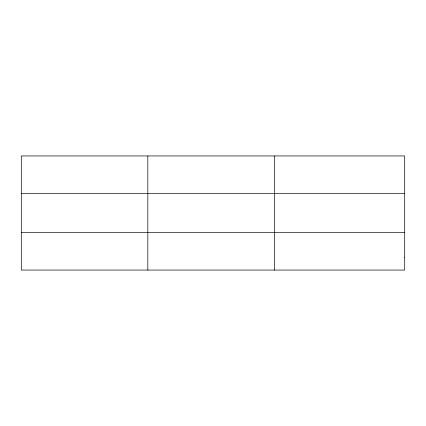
<?xml version="1.0" encoding="UTF-8"?>
<svg xmlns="http://www.w3.org/2000/svg" width="426" height="426" viewBox="0 0 426 426"><rect width="100%" height="100%" fill="white"/><g stroke="black" fill="none" stroke-linecap="round" stroke-linejoin="round"><path stroke-width="0.64" d="M147.822 270.057L147.822 155.943M274.344 270.057L274.344 155.943M21.3 193.601L404.7 193.601M21.3 232.399L404.7 232.399M404.7 257.506L404.7 270.057L21.3 270.057L21.3 155.943L404.7 155.943L404.7 257.506"/></g></svg>
